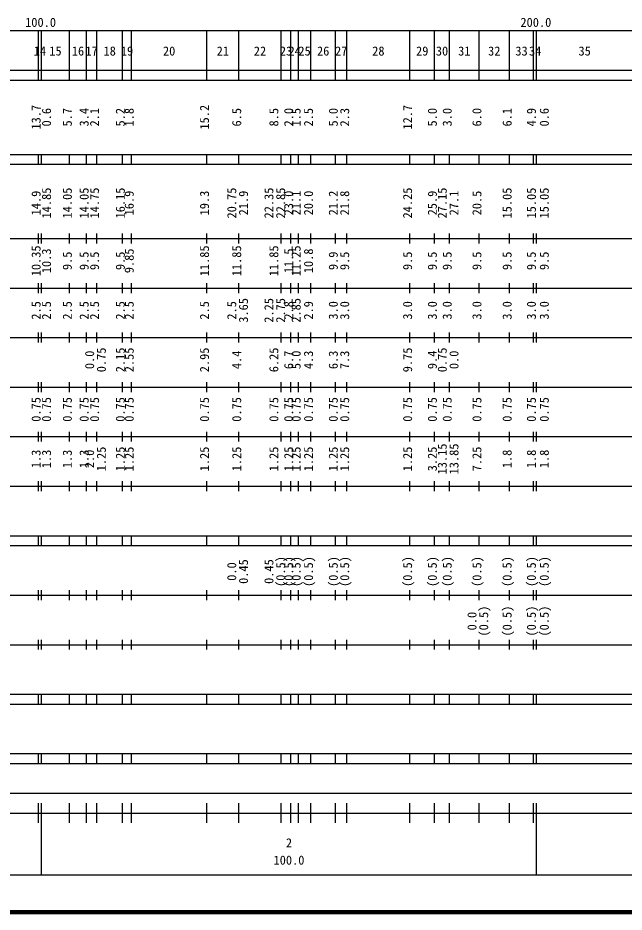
# Model space of a CAD drawing. Units: millimetres, scale not verified. Extents: x 40000 to 680000, y 20000 to 380000.
# Drawn here: x 163264 to 285664, y 20000 to 200558 of the extents above; entities that cross this region are included whole.
import ezdxf
from ezdxf.enums import TextEntityAlignment as Align

# ---------------------------------------------------------------- set-up
doc = ezdxf.new("R2010")
doc.units = ezdxf.units.MM
doc.header["$LTSCALE"] = 1000
doc.layers.add('M-TTL', color=2, linetype='Continuous', lineweight=140)
doc.layers.add('M-TTL-BAND', color=7, linetype='Continuous', lineweight=25)
doc.styles.add('ＭＳ ゴシック', font='')
doc.styles.get('ＭＳ ゴシック').set_extended_font_data('MS Gothic')

msp = doc.modelspace()

# ---------------------------------------------------------------- linework, layer by layer
at = {"layer": 'M-TTL'}
msp.add_line((40000, 20000), (680000, 20000), dxfattribs=at)
at = {"layer": 'M-TTL-BAND'}
for p, q in [((68000, 198000), (579000, 198000)), ((167400, 188000), (167400, 198000)), ((168000, 188000), (168000, 198000)), ((173700, 188000), (173700, 198000)), ((177100, 188000), (177100, 198000)), ((179200, 188000), (179200, 198000)), ((184400, 188000), (184400, 198000)), ((186200, 188000), (186200, 198000)), ((201400, 188000), (201400, 198000)), ((207900, 188000), (207900, 198000)), ((216400, 188000), (216400, 198000)), ((218400, 188000), (218400, 198000)), ((219900, 188000), (219900, 198000)), ((222400, 188000), (222400, 198000)), ((227400, 188000), (227400, 198000)), ((229700, 188000), (229700, 198000)), ((242400, 188000), (242400, 198000)), ((247400, 188000), (247400, 198000)), ((250400, 188000), (250400, 198000)), ((256400, 188000), (256400, 198000)), ((262500, 188000), (262500, 198000)), ((267400, 188000), (267400, 198000)), ((268000, 188000), (268000, 198000)), ((40000, 190000), (579000, 190000)), ((40000, 188000), (579000, 188000)), ((40000, 173000), (579000, 173000)), ((167400, 171000), (167400, 173000)), ((168000, 171000), (168000, 173000)), ((173700, 171000), (173700, 173000)), ((177100, 171000), (177100, 173000)), ((179200, 171000), (179200, 173000)), ((184400, 171000), (184400, 173000)), ((186200, 171000), (186200, 173000)), ((201400, 171000), (201400, 173000)), ((207900, 171000), (207900, 173000)), ((216400, 171000), (216400, 173000)), ((218400, 171000), (218400, 173000)), ((219900, 171000), (219900, 173000)), ((222400, 171000), (222400, 173000)), ((227400, 171000), (227400, 173000)), ((229700, 171000), (229700, 173000)), ((242400, 171000), (242400, 173000)), ((247400, 171000), (247400, 173000)), ((250400, 171000), (250400, 173000)), ((256400, 171000), (256400, 173000)), ((262500, 171000), (262500, 173000)), ((267400, 171000), (267400, 173000)), ((268000, 171000), (268000, 173000)), ((40000, 171000), (579000, 171000)), ((40000, 156000), (579000, 156000)), ((167400, 155000), (167400, 157000)), ((168000, 155000), (168000, 157000)), ((173700, 155000), (173700, 157000)), ((177100, 155000), (177100, 157000)), ((179200, 155000), (179200, 157000)), ((184400, 155000), (184400, 157000)), ((186200, 155000), (186200, 157000)), ((201400, 155000), (201400, 157000)), ((207900, 155000), (207900, 157000)), ((216400, 155000), (216400, 157000)), ((218400, 155000), (218400, 157000)), ((219900, 155000), (219900, 157000)), ((222400, 155000), (222400, 157000)), ((227400, 155000), (227400, 157000)), ((229700, 155000), (229700, 157000)), ((242400, 155000), (242400, 157000)), ((247400, 155000), (247400, 157000)), ((250400, 155000), (250400, 157000)), ((256400, 155000), (256400, 157000)), ((262500, 155000), (262500, 157000)), ((267400, 155000), (267400, 157000)), ((268000, 155000), (268000, 157000)), ((167400, 145000), (167400, 147000)), ((168000, 145000), (168000, 147000)), ((173700, 145000), (173700, 147000)), ((177100, 145000), (177100, 147000)), ((179200, 145000), (179200, 147000)), ((184400, 145000), (184400, 147000)), ((186200, 145000), (186200, 147000)), ((201400, 145000), (201400, 147000)), ((207900, 145000), (207900, 147000)), ((216400, 145000), (216400, 147000)), ((218400, 145000), (218400, 147000)), ((219900, 145000), (219900, 147000)), ((222400, 145000), (222400, 147000)), ((227400, 145000), (227400, 147000)), ((229700, 145000), (229700, 147000)), ((242400, 145000), (242400, 147000)), ((247400, 145000), (247400, 147000)), ((250400, 145000), (250400, 147000)), ((256400, 145000), (256400, 147000)), ((262500, 145000), (262500, 147000)), ((267400, 145000), (267400, 147000)), ((268000, 145000), (268000, 147000)), ((46000, 146000), (579000, 146000)), ((52000, 136000), (579000, 136000)), ((167400, 135000), (167400, 137000)), ((168000, 135000), (168000, 137000)), ((173700, 135000), (173700, 137000)), ((177100, 135000), (177100, 137000)), ((179200, 135000), (179200, 137000)), ((184400, 135000), (184400, 137000)), ((186200, 135000), (186200, 137000)), ((201400, 135000), (201400, 137000)), ((207900, 135000), (207900, 137000)), ((216400, 135000), (216400, 137000)), ((218400, 135000), (218400, 137000)), ((219900, 135000), (219900, 137000)), ((222400, 135000), (222400, 137000)), ((227400, 135000), (227400, 137000)), ((229700, 135000), (229700, 137000)), ((242400, 135000), (242400, 137000)), ((247400, 135000), (247400, 137000)), ((250400, 135000), (250400, 137000)), ((256400, 135000), (256400, 137000)), ((262500, 135000), (262500, 137000)), ((267400, 135000), (267400, 137000)), ((268000, 135000), (268000, 137000)), ((167400, 125000), (167400, 127000)), ((168000, 125000), (168000, 127000)), ((173700, 125000), (173700, 127000)), ((177100, 125000), (177100, 127000)), ((179200, 125000), (179200, 127000)), ((184400, 125000), (184400, 127000)), ((186200, 125000), (186200, 127000)), ((201400, 125000), (201400, 127000)), ((207900, 125000), (207900, 127000)), ((216400, 125000), (216400, 127000)), ((218400, 125000), (218400, 127000)), ((219900, 125000), (219900, 127000)), ((222400, 125000), (222400, 127000)), ((227400, 125000), (227400, 127000)), ((229700, 125000), (229700, 127000)), ((242400, 125000), (242400, 127000)), ((247400, 125000), (247400, 127000)), ((250400, 125000), (250400, 127000)), ((256400, 125000), (256400, 127000)), ((262500, 125000), (262500, 127000)), ((267400, 125000), (267400, 127000)), ((268000, 125000), (268000, 127000)), ((46000, 126000), (579000, 126000)), ((52000, 116000), (579000, 116000)), ((167400, 115000), (167400, 117000)), ((168000, 115000), (168000, 117000)), ((173700, 115000), (173700, 117000)), ((177100, 115000), (177100, 117000)), ((179200, 115000), (179200, 117000)), ((184400, 115000), (184400, 117000)), ((186200, 115000), (186200, 117000)), ((201400, 115000), (201400, 117000)), ((207900, 115000), (207900, 117000)), ((216400, 115000), (216400, 117000)), ((218400, 115000), (218400, 117000)), ((219900, 115000), (219900, 117000)), ((222400, 115000), (222400, 117000)), ((227400, 115000), (227400, 117000)), ((229700, 115000), (229700, 117000)), ((242400, 115000), (242400, 117000)), ((247400, 115000), (247400, 117000)), ((250400, 115000), (250400, 117000)), ((256400, 115000), (256400, 117000)), ((262500, 115000), (262500, 117000)), ((267400, 115000), (267400, 117000)), ((268000, 115000), (268000, 117000)), ((167400, 105000), (167400, 107000)), ((168000, 105000), (168000, 107000)), ((173700, 105000), (173700, 107000)), ((177100, 105000), (177100, 107000)), ((179200, 105000), (179200, 107000)), ((184400, 105000), (184400, 107000)), ((186200, 105000), (186200, 107000)), ((201400, 105000), (201400, 107000)), ((207900, 105000), (207900, 107000)), ((216400, 105000), (216400, 107000)), ((218400, 105000), (218400, 107000)), ((219900, 105000), (219900, 107000)), ((222400, 105000), (222400, 107000)), ((227400, 105000), (227400, 107000)), ((229700, 105000), (229700, 107000)), ((242400, 105000), (242400, 107000)), ((247400, 105000), (247400, 107000)), ((250400, 105000), (250400, 107000)), ((256400, 105000), (256400, 107000)), ((262500, 105000), (262500, 107000)), ((267400, 105000), (267400, 107000)), ((268000, 105000), (268000, 107000)), ((46000, 106000), (579000, 106000)), ((40000, 96000), (579000, 96000)), ((167400, 94000), (167400, 96000)), ((168000, 94000), (168000, 96000)), ((173700, 94000), (173700, 96000)), ((177100, 94000), (177100, 96000)), ((179200, 94000), (179200, 96000)), ((184400, 94000), (184400, 96000)), ((186200, 94000), (186200, 96000)), ((201400, 94000), (201400, 96000)), ((207900, 94000), (207900, 96000)), ((216400, 94000), (216400, 96000)), ((218400, 94000), (218400, 96000)), ((219900, 94000), (219900, 96000)), ((222400, 94000), (222400, 96000)), ((227400, 94000), (227400, 96000)), ((229700, 94000), (229700, 96000)), ((242400, 94000), (242400, 96000)), ((247400, 94000), (247400, 96000)), ((250400, 94000), (250400, 96000)), ((256400, 94000), (256400, 96000)), ((262500, 94000), (262500, 96000)), ((267400, 94000), (267400, 96000)), ((268000, 94000), (268000, 96000)), ((40000, 94000), (579000, 94000)), ((167400, 83000), (167400, 85000)), ((168000, 83000), (168000, 85000)), ((173700, 83000), (173700, 85000)), ((177100, 83000), (177100, 85000)), ((179200, 83000), (179200, 85000)), ((184400, 83000), (184400, 85000)), ((186200, 83000), (186200, 85000)), ((201400, 83000), (201400, 85000)), ((207900, 83000), (207900, 85000)), ((216400, 83000), (216400, 85000)), ((218400, 83000), (218400, 85000)), ((219900, 83000), (219900, 85000)), ((222400, 83000), (222400, 85000)), ((227400, 83000), (227400, 85000)), ((229700, 83000), (229700, 85000)), ((242400, 83000), (242400, 85000)), ((247400, 83000), (247400, 85000)), ((250400, 83000), (250400, 85000)), ((256400, 83000), (256400, 85000)), ((262500, 83000), (262500, 85000)), ((267400, 83000), (267400, 85000)), ((268000, 83000), (268000, 85000)), ((49000, 84000), (579000, 84000)), ((167400, 73000), (167400, 75000)), ((168000, 73000), (168000, 75000)), ((173700, 73000), (173700, 75000)), ((177100, 73000), (177100, 75000)), ((179200, 73000), (179200, 75000)), ((184400, 73000), (184400, 75000)), ((186200, 73000), (186200, 75000)), ((201400, 73000), (201400, 75000)), ((207900, 73000), (207900, 75000)), ((216400, 73000), (216400, 75000)), ((218400, 73000), (218400, 75000)), ((219900, 73000), (219900, 75000)), ((222400, 73000), (222400, 75000)), ((227400, 73000), (227400, 75000)), ((229700, 73000), (229700, 75000)), ((242400, 73000), (242400, 75000)), ((247400, 73000), (247400, 75000)), ((250400, 73000), (250400, 75000)), ((256400, 73000), (256400, 75000)), ((262500, 73000), (262500, 75000)), ((267400, 73000), (267400, 75000)), ((268000, 73000), (268000, 75000)), ((40000, 74000), (579000, 74000)), ((40000, 64000), (579000, 64000)), ((167400, 62000), (167400, 64000)), ((168000, 62000), (168000, 64000)), ((173700, 62000), (173700, 64000)), ((177100, 62000), (177100, 64000)), ((179200, 62000), (179200, 64000)), ((184400, 62000), (184400, 64000)), ((186200, 62000), (186200, 64000)), ((201400, 62000), (201400, 64000)), ((207900, 62000), (207900, 64000)), ((216400, 62000), (216400, 64000)), ((218400, 62000), (218400, 64000)), ((219900, 62000), (219900, 64000)), ((222400, 62000), (222400, 64000)), ((227400, 62000), (227400, 64000)), ((229700, 62000), (229700, 64000)), ((242400, 62000), (242400, 64000)), ((247400, 62000), (247400, 64000)), ((250400, 62000), (250400, 64000)), ((256400, 62000), (256400, 64000)), ((262500, 62000), (262500, 64000)), ((267400, 62000), (267400, 64000)), ((268000, 62000), (268000, 64000)), ((40000, 62000), (579000, 62000)), ((40000, 52000), (579000, 52000)), ((167400, 50000), (167400, 52000)), ((168000, 50000), (168000, 52000)), ((173700, 50000), (173700, 52000)), ((177100, 50000), (177100, 52000)), ((179200, 50000), (179200, 52000)), ((184400, 50000), (184400, 52000)), ((186200, 50000), (186200, 52000)), ((201400, 50000), (201400, 52000)), ((207900, 50000), (207900, 52000)), ((216400, 50000), (216400, 52000)), ((218400, 50000), (218400, 52000)), ((219900, 50000), (219900, 52000)), ((222400, 50000), (222400, 52000)), ((227400, 50000), (227400, 52000)), ((229700, 50000), (229700, 52000)), ((242400, 50000), (242400, 52000)), ((247400, 50000), (247400, 52000)), ((250400, 50000), (250400, 52000)), ((256400, 50000), (256400, 52000)), ((262500, 50000), (262500, 52000)), ((267400, 50000), (267400, 52000)), ((268000, 50000), (268000, 52000)), ((40000, 50000), (579000, 50000)), ((71000, 44000), (565000, 44000)), ((167400, 38000), (167400, 42000)), ((168000, 27500), (168000, 42000)), ((173700, 38000), (173700, 42000)), ((177100, 38000), (177100, 42000)), ((179200, 38000), (179200, 42000)), ((184400, 38000), (184400, 42000)), ((186200, 38000), (186200, 42000)), ((201400, 38000), (201400, 42000)), ((207900, 38000), (207900, 42000)), ((216400, 38000), (216400, 42000)), ((218400, 38000), (218400, 42000)), ((219900, 38000), (219900, 42000)), ((222400, 38000), (222400, 42000)), ((227400, 38000), (227400, 42000)), ((229700, 38000), (229700, 42000)), ((242400, 38000), (242400, 42000)), ((247400, 38000), (247400, 42000)), ((250400, 38000), (250400, 42000)), ((256400, 38000), (256400, 42000)), ((262500, 38000), (262500, 42000)), ((267400, 38000), (267400, 42000)), ((268000, 27500), (268000, 42000)), ((40000, 40000), (579000, 40000)), ((68000, 27500), (579000, 27500))]:
    msp.add_line(p, q, dxfattribs=at)

# ---------------------------------------------------------------- texts
at = {"layer": 'M-TTL-BAND', "style": 'ＭＳ ゴシック'}
for s, p in [('100.0', (167844, 198195)), ('200.0', (267844, 198195)), ('14', (167700, 192405)), ('15', (170850, 192405)), ('16', (175400, 192405)), ('17', (178150, 192405)), ('18', (181800, 192405)), ('19', (185300, 192405)), ('20', (193800, 192405)), ('21', (204650, 192405)), ('22', (212150, 192405)), ('23', (217400, 192405)), ('24', (219150, 192405)), ('25', (221150, 192405)), ('26', (224900, 192405)), ('27', (228550, 192405)), ('28', (236050, 192405)), ('29', (244900, 192405)), ('30', (248900, 192405)), ('31', (253400, 192405)), ('32', (259450, 192405)), ('33', (264950, 192405)), ('34', (267700, 192405)), ('35', (277700, 192405)), ('2', (218000, 32523)), ('100.0', (218000, 29033))]:
    msp.add_text(s, height=1833, dxfattribs=at).set_placement(p, align=Align.BOTTOM_CENTER)
for s, p in [('13.7', (168400, 180500)), ('15.2', (202400, 180500)), ('12.7', (243400, 180500)), ('0.6', (170500, 180500)), ('5.7', (174700, 180500)), ('3.4', (178100, 180500)), ('2.1', (180200, 180500)), ('5.2', (185400, 180500)), ('1.8', (187200, 180500)), ('6.5', (208900, 180500)), ('8.5', (216400, 180500)), ('2.0', (219400, 180500)), ('1.5', (220900, 180500)), ('2.5', (223400, 180500)), ('5.0', (228400, 180500)), ('2.3', (230700, 180500)), ('5.0', (248400, 180500)), ('3.0', (251400, 180500)), ('6.0', (257400, 180500)), ('6.1', (263500, 180500)), ('4.9', (268400, 180500)), ('0.6', (271000, 180500)), ('14.85', (170500, 163174)), ('14.05', (174700, 163174)), ('14.05', (178100, 163174)), ('14.75', (180200, 163174)), ('16.15', (185400, 163174)), ('20.75', (207900, 163174)), ('22.35', (215400, 163174)), ('22.85', (217770, 163174)), ('24.25', (243400, 163174)), ('27.15', (250400, 163174)), ('15.05', (263500, 163174)), ('15.05', (268400, 163174)), ('15.05', (271000, 163174)), ('14.9', (168400, 163174)), ('16.9', (187200, 163174)), ('19.3', (202400, 163174)), ('21.9', (210270, 163174)), ('23.0', (219400, 163174)), ('21.1', (220900, 163174)), ('20.0', (223400, 163174)), ('21.2', (228400, 163174)), ('21.8', (230700, 163174)), ('25.9', (248400, 163174)), ('27.1', (252770, 163174)), ('20.5', (257400, 163174)), ('10.35', (168400, 151500)), ('10.3', (170500, 151500)), ('9.85', (187200, 151500)), ('11.85', (202400, 151500)), ('11.85', (208900, 151500)), ('11.85', (216400, 151500)), ('11.5', (219400, 151500)), ('11.25', (220900, 151500)), ('10.8', (223400, 151500)), ('9.5', (174700, 151500)), ('9.5', (178100, 151500)), ('9.5', (180200, 151500)), ('9.5', (185400, 151500)), ('9.9', (228400, 151500)), ('9.5', (230700, 151500)), ('9.5', (243400, 151500)), ('9.5', (248400, 151500)), ('9.5', (251400, 151500)), ('9.5', (257400, 151500)), ('9.5', (263500, 151500)), ('9.5', (268400, 151500)), ('9.5', (271000, 151500)), ('2.5', (168400, 141500)), ('2.5', (170500, 141500)), ('2.5', (174700, 141500)), ('2.5', (178100, 141500)), ('2.5', (180200, 141500)), ('2.5', (185400, 141500)), ('2.5', (187200, 141500)), ('2.5', (202400, 141500)), ('2.5', (207900, 141500)), ('3.65', (210270, 141500)), ('2.25', (215400, 141500)), ('2.75', (217770, 141500)), ('2.8', (219400, 141500)), ('2.85', (220900, 141500)), ('2.9', (223400, 141500)), ('3.0', (228400, 141500)), ('3.0', (230700, 141500)), ('3.0', (243400, 141500)), ('3.0', (248400, 141500)), ('3.0', (251400, 141500)), ('3.0', (257400, 141500)), ('3.0', (263500, 141500)), ('3.0', (268400, 141500)), ('3.0', (271000, 141500)), ('0.75', (181570, 131500)), ('2.15', (185400, 131500)), ('2.55', (187200, 131500)), ('2.95', (202400, 131500)), ('6.25', (216400, 131500)), ('9.75', (243400, 131500)), ('0.75', (250400, 131500)), ('0.0', (179200, 131500)), ('4.4', (208900, 131500)), ('6.7', (219400, 131500)), ('5.0', (220900, 131500)), ('4.3', (223400, 131500)), ('6.3', (228400, 131500)), ('7.3', (230700, 131500)), ('9.4', (248400, 131500)), ('0.0', (252770, 131500)), ('0.75', (168400, 121500)), ('0.75', (170500, 121500)), ('0.75', (174700, 121500)), ('0.75', (178100, 121500)), ('0.75', (180200, 121500)), ('0.75', (185400, 121500)), ('0.75', (187200, 121500)), ('0.75', (202400, 121500)), ('0.75', (208900, 121500)), ('0.75', (216400, 121500)), ('0.75', (219400, 121500)), ('0.75', (220900, 121500)), ('0.75', (223400, 121500)), ('0.75', (228400, 121500)), ('0.75', (230700, 121500)), ('0.75', (243400, 121500)), ('0.75', (248400, 121500)), ('0.75', (251400, 121500)), ('0.75', (257400, 121500)), ('0.75', (263500, 121500)), ('0.75', (268400, 121500)), ('0.75', (271000, 121500)), ('1.25', (181570, 111500)), ('1.25', (185400, 111500)), ('1.25', (187200, 111500)), ('1.25', (202400, 111500)), ('1.25', (208900, 111500)), ('1.25', (216400, 111500)), ('1.25', (219400, 111500)), ('1.25', (220900, 111500)), ('1.25', (223400, 111500)), ('1.25', (228400, 111500)), ('1.25', (230700, 111500)), ('1.25', (243400, 111500)), ('3.25', (248400, 111500)), ('13.15', (250400, 111500)), ('13.85', (252770, 111500)), ('7.25', (257400, 111500)), ('1.3', (168400, 111500)), ('1.3', (170500, 111500)), ('1.3', (174700, 111500)), ('1.3', (178100, 111500)), ('2.0', (179200, 111500)), ('1.8', (263500, 111500)), ('1.8', (268400, 111500)), ('1.8', (271000, 111500)), ('0.0', (207900, 88764)), ('0.45', (210270, 88764)), ('0.45', (215400, 88764)), ('(0.5)', (217770, 88764)), ('(0.5)', (219400, 88764)), ('(0.5)', (220900, 88764)), ('(0.5)', (223400, 88764)), ('(0.5)', (228400, 88764)), ('(0.5)', (230700, 88764)), ('(0.5)', (243400, 88764)), ('(0.5)', (248400, 88764)), ('(0.5)', (251400, 88764)), ('(0.5)', (257400, 88764)), ('(0.5)', (263500, 88764)), ('(0.5)', (268400, 88764)), ('(0.5)', (271000, 88764)), ('(0.5)', (258770, 78764)), ('(0.5)', (263500, 78764)), ('(0.5)', (268400, 78764)), ('(0.5)', (271000, 78764)), ('0.0', (256400, 78764))]:
    msp.add_text(s, height=1833, rotation=90, dxfattribs=at).set_placement(p, align=Align.BOTTOM_CENTER)

doc.saveas('drawing.dxf')
